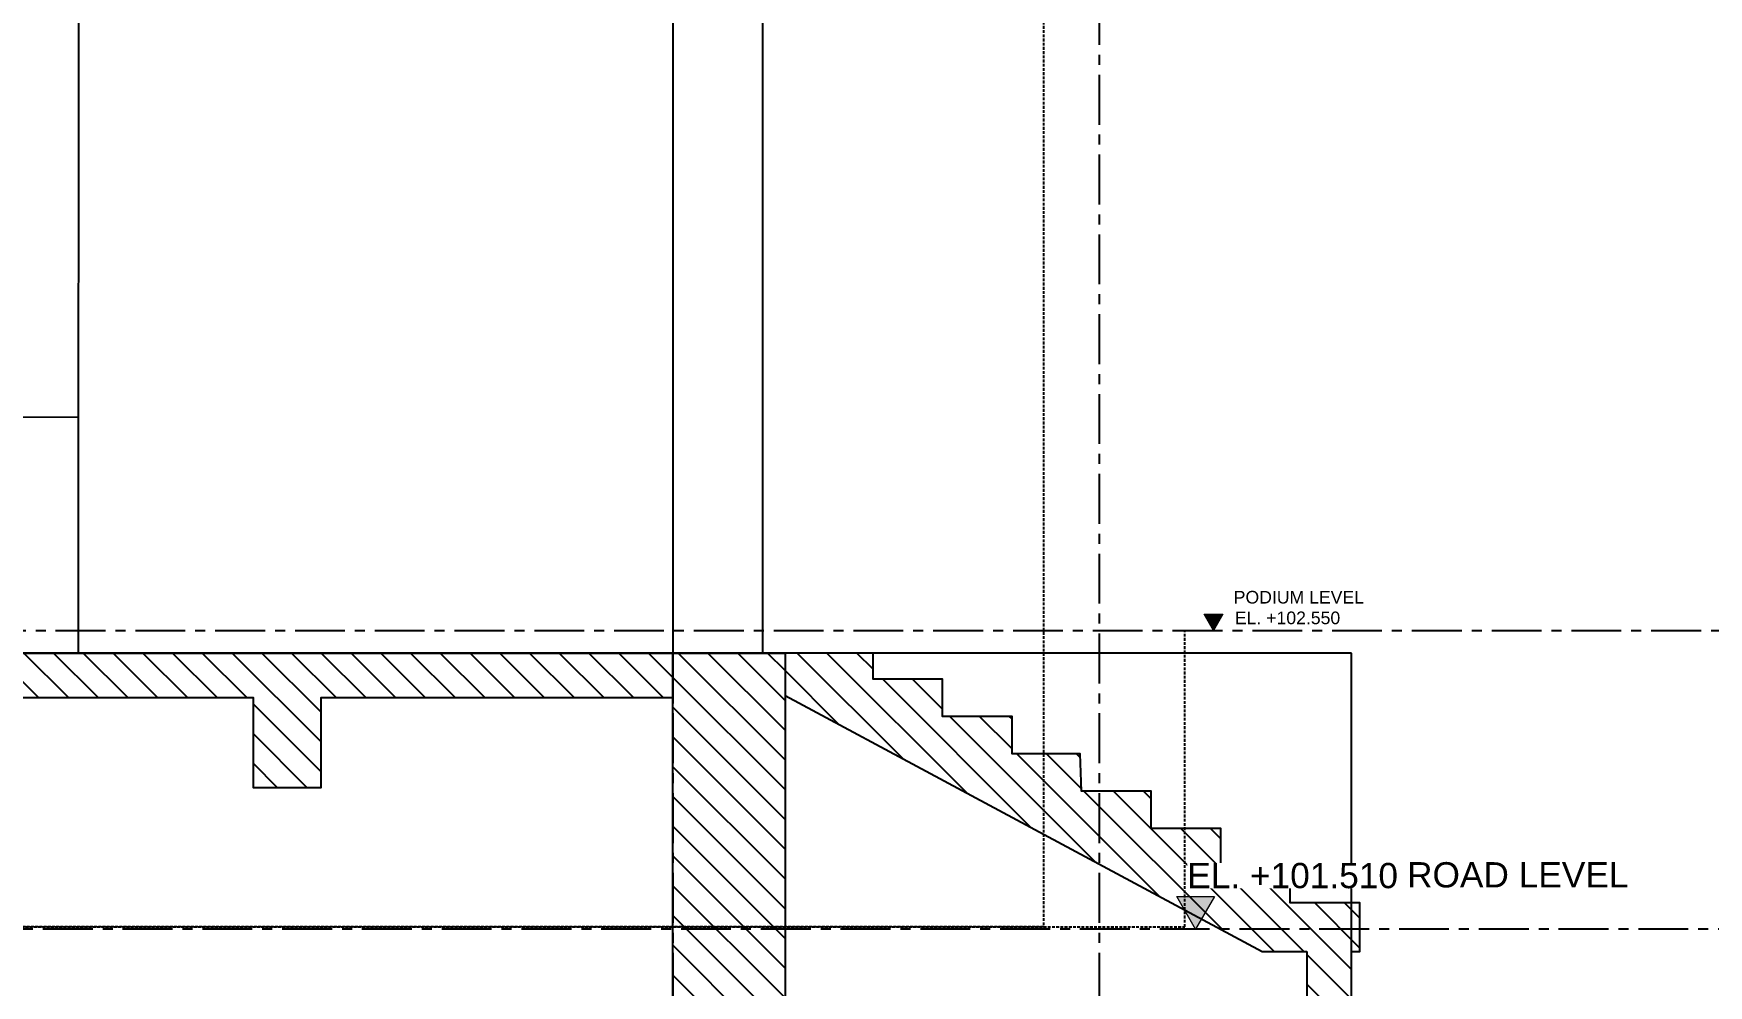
# Model space of a CAD drawing. Header units: millimetres. Extents: x 652554 to 1678317, y -308114 to 170803.
# Drawn here: x 719477 to 726943, y 100969 to 105210 of the extents above; entities that cross this region are included whole.
import ezdxf

# ---------------------------------------------------------------- set-up
doc = ezdxf.new("R2010")
doc.units = ezdxf.units.MM
doc.linetypes.add('CENTER', pattern=[50.8, 31.75, -6.35, 6.35, -6.35])
doc.linetypes.add('HIDDEN', pattern=[0.375, 0.25, -0.125])
doc.layers.get('Defpoints').update_dxf_attribs({"color": 250})
doc.layers.add('DIM', color=1, linetype='Continuous')
doc.layers.add('Z-230_A_LEVEL', color=3, linetype='Continuous', lineweight=9)
doc.styles.add('Arial_2', font='arial.ttf', dxfattribs={"height": 3})
pattern_1 = [(45, (-947147.55, 298469.645), (-66.2912607, 66.2912607), [])]

# ---------------------------------------------------------------- blocks, each defined once
blk = doc.blocks.new('SE Elv.3')
at = {"layer": 'Defpoints'}
h = blk.add_hatch(dxfattribs=at)
h.set_pattern_fill('ANSI31', color=249, scale=750)
h.set_pattern_definition(pattern_1)
h.paths.add_polyline_path([(714072.6, 111463.6), (714072.6, 111079.9), (713872.6, 111082.2), (713872.6, 111463.6), (713835.6, 111463.6), (713835.6, 111679.9), (714145.6, 111679.9), (714145.6, 111846.1), (714455.6, 111846.1), (714455.6, 112012.4), (714765.6, 112012.4), (714765.6, 112178.6), (715075.6, 112178.6), (715081.6, 112344.6), (715385.6, 112344.9), (715385.6, 112511.1), (715695.6, 112511.1), (715695.6, 112677.4), (716005.6, 112677.4), (716005.6, 112793.6), (716397.6, 112793.6), (716397.6, 112603.9), (714271.3, 111463.6)])
h = blk.add_hatch(dxfattribs=at)
h.set_pattern_fill('ANSI31', color=249, scale=750)
h.set_pattern_definition(pattern_1)
edge = h.paths.add_edge_path()
edge.add_line((714897.6, 107343.5), (716897.6, 107343.6))
edge.add_line((716897.6, 107343.6), (716897.6, 112793.6))
edge.add_line((716897.6, 112793.6), (716397.6, 112793.6))
edge.add_line((716397.6, 112793.6), (716397.6, 108343.6))
edge.add_line((716397.6, 108343.6), (714897.6, 108343.6))
edge.add_line((714897.6, 108343.6), (714897.6, 107343.6))
h = blk.add_hatch(dxfattribs=at)
h.set_pattern_fill('ANSI31', color=249, scale=750)
h.set_pattern_definition(pattern_1)
h.paths.add_polyline_path([(716897.6, 112793.6), (716897.6, 112593.6), (718467.6, 112593.6), (718467.6, 112193.6), (718767.6, 112193.6), (718767.6, 112593.6), (722117.6, 112593.6), (722117.6, 112193.6), (722417.6, 112193.6), (722417.6, 112793.6)])
at = {"layer": 'Defpoints', "linetype": 'CENTER', "ltscale": 7}
for points in [[(714997.6, 124615.3), (714997.6, 101362.5)], [(716897.6, 124615.3), (716897.6, 101362.5)], [(726405.2, 112893.6), (706462.6, 112893.6)], [(706682, 111563.6), (726460, 111563.6)]]:
    blk.add_lwpolyline(points, dxfattribs=at)
at = {"layer": 'Defpoints', "color": 249}
for points in [[(716497.6, 116593.6), (716497.6, 112793.6)], [(719547.6, 116093.6), (719548.1, 112793.6)], [(716897.6, 115943.6), (716897.6, 112793.6)], [(719547.9, 113843.6), (723597.6, 113843.5)], [(714072.6, 111463.6), (714072.6, 111079.9), (713872.6, 111082.2), (713872.6, 111463.6), (713835.6, 111463.6), (713835.6, 111679.9), (714145.6, 111679.9), (714145.6, 111846.1), (714455.6, 111846.1), (714455.6, 112012.4), (714765.6, 112012.4), (714765.6, 112178.6), (715075.6, 112178.6), (715081.6, 112344.6), (715385.6, 112344.9), (715385.6, 112511.1), (715695.6, 112511.1), (715695.6, 112677.4), (716005.6, 112677.4), (716005.6, 112793.6), (716397.6, 112793.6), (716397.6, 112603.9), (714271.3, 111463.6), (714072.6, 111463.6)], [(713872.6, 112793.6), (723367.6, 112793.6)], [(713872.6, 111043.6), (713872.6, 112793.6)], [(714897.6, 107343.5), (716897.6, 107343.6), (716897.6, 112793.6), (716397.6, 112793.6), (716397.6, 108343.6), (714897.6, 108343.6), (714897.6, 107343.6)]]:
    blk.add_lwpolyline(points, dxfattribs=at)
blk.add_lwpolyline([(716897.6, 112793.6), (716897.6, 112593.6), (718467.6, 112593.6), (718467.6, 112193.6), (718767.6, 112193.6), (718767.6, 112593.6), (722117.6, 112593.6), (722117.6, 112193.6), (722417.6, 112193.6), (722417.6, 112793.6)], close=True, dxfattribs=at)
blk = doc.blocks.new('Level - STR - Level-4265360-SECTION E')
at = {"layer": 'Z-230_A_LEVEL'}
blk.add_hatch(color=256, dxfattribs=at).paths.add_polyline_path([(25324, 101929), (25773, 101152), (26221, 101929)])
for p, q in [((25324, 101929), (26221, 101929)), ((25773, 101152), (25324, 101929)), ((26221, 101929), (25773, 101152))]:
    blk.add_line(p, q, dxfattribs=at)

msp = doc.modelspace()

# ---------------------------------------------------------------- linework, layer by layer
at = {"layer": 'DIM', "color": 6, "linetype": 'HIDDEN', "ltscale": 50}
msp.add_line((715147.7451, 101229.8585), (724608.5225, 101229.8585), dxfattribs=at)
msp.add_lwpolyline([(714936.5249, 109950), (723978.1303, 109950), (723978.1303, 101229.8585), (714936.5249, 101229.8585)], close=True, dxfattribs=at)

# ---------------------------------------------------------------- block references
at = {"xscale": -1}
msp.add_blockref('SE Elv.3', (1439224.1252, -10343.6115), dxfattribs=at)
at = {"layer": 'Z-230_A_LEVEL'}
for p, xscale, yscale, zscale in [((722319.7606, 93066.9973), 0.09375, 0.09375, 0.09375), ((719824.1106, 82253.9944), 0.1875, 0.1875, 0.1875)]:
    msp.add_blockref('Level - STR - Level-4265360-SECTION E', p, dxfattribs=dict(at, xscale=xscale, yscale=yscale, zscale=zscale))

# ---------------------------------------------------------------- texts
at = {"layer": 'Z-230_A_LEVEL', "style": 'Arial_2'}
for s, p in [('PODIUM LEVEL', (724826.2919, 102670.4321)), ('EL. +102.550', (724831.3488, 102578.4335))]:
    msp.add_text(s, height=56.25, rotation=360, dxfattribs=at).set_placement(p)

# ---------------------------------------------------------------- next in the draw order: texts
at = {"layer": 'Z-230_A_LEVEL', "insert": (724619.2465, 101514.7064), "char_height": 112.5, "width": 961.913419, "attachment_point": 1, "style": 'Arial_2', "bg_fill": 3, "box_fill_scale": 1, "bg_fill_color": 256, "bg_fill_transparency": 0}
msp.add_mtext('EL. +101.510', dxfattribs=at)

# ---------------------------------------------------------------- next in the draw order: linework, layer by layer
at = {"layer": 'DIM', "color": 6, "linetype": 'HIDDEN', "ltscale": 50}
msp.add_line((724608.5225, 101229.8585), (724608.5225, 102550), dxfattribs=at)

# ---------------------------------------------------------------- next in the draw order: texts
at = {"layer": 'Z-230_A_LEVEL', "insert": (725598.8666, 101518.1287), "char_height": 112.5, "width": 1220.404746, "attachment_point": 1, "style": 'Arial_2', "bg_fill": 3, "box_fill_scale": 1, "bg_fill_color": 256, "bg_fill_transparency": 0}
msp.add_mtext('ROAD LEVEL', dxfattribs=at)

doc.saveas('drawing.dxf')
